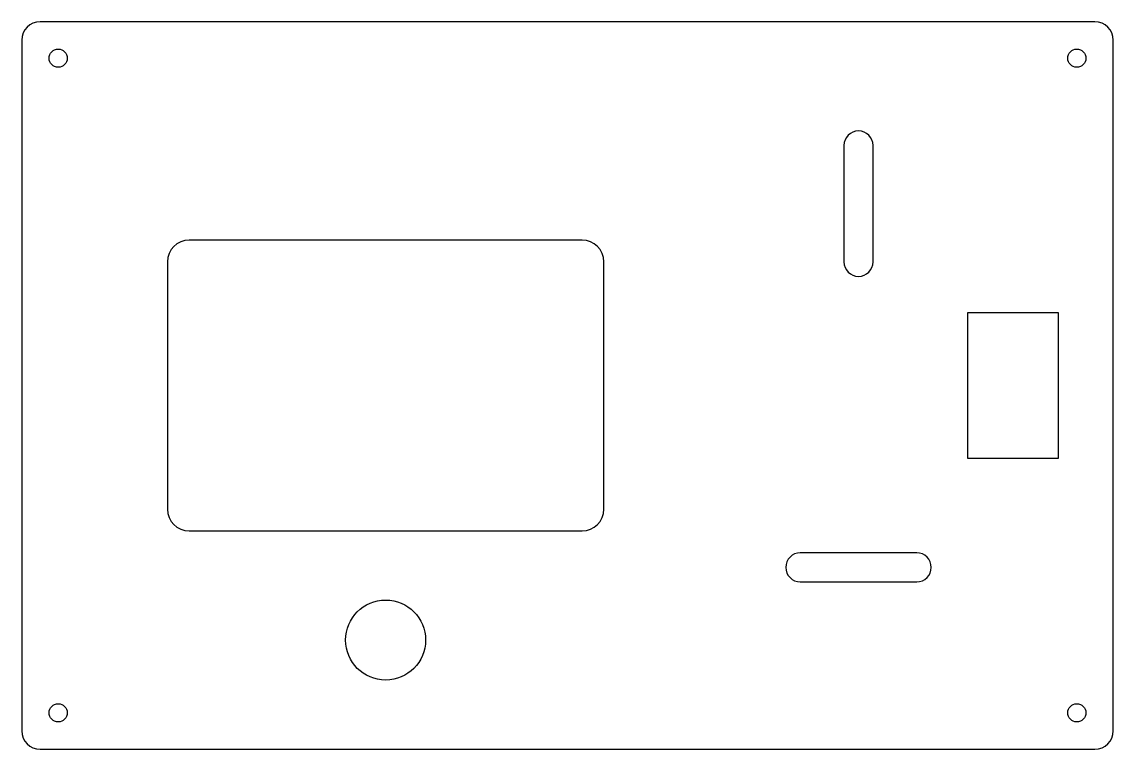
# Model space of a CAD drawing. Header units: millimetres. Extents: x 0 to 300, y 0 to 200.
import ezdxf

# ---------------------------------------------------------------- set-up
doc = ezdxf.new("R2010")
doc.units = ezdxf.units.MM
doc.layers.get('0').update_dxf_attribs({"linetype": 'CONTINUOUS'})

msp = doc.modelspace()

# ---------------------------------------------------------------- linework, layer by layer
for p, q in [((295, 200), (5, 200)), ((0, 195), (0, 5)), ((300, 5), (300, 195)), ((226, 166), (226, 134)), ((234, 134), (234, 166)), ((154, 140), (46, 140)), ((40, 134), (40, 66)), ((160, 66), (160, 134)), ((285, 120), (260, 120)), ((260, 120), (260, 80)), ((285, 80), (285, 120)), ((260, 80), (285, 80)), ((46, 60), (154, 60)), ((246, 54), (214, 54)), ((214, 46), (246, 46)), ((5, 0), (295, 0))]:
    msp.add_line(p, q)
for centre, radius in [((10, 190), 2.5), ((290, 190), 2.5), ((100, 30), 11), ((10, 10), 2.5), ((290, 10), 2.5)]:
    msp.add_circle(centre, radius)
for centre, radius, start, end in [((5, 195), 5, 90, 180), ((295, 195), 5, 0, 90), ((230, 166), 4, 0, 180), ((46, 134), 6, 90, 180), ((154, 134), 6, 0, 90), ((230, 134), 4, 180, 360), ((46, 66), 6, 180, 270), ((154, 66), 6, 270, 360), ((214, 50), 4, 90, 270), ((246, 50), 4, 270, 90), ((5, 5), 5, 180, 270), ((295, 5), 5, 270, 360)]:
    msp.add_arc(centre, radius, start, end)

doc.saveas('drawing.dxf')
